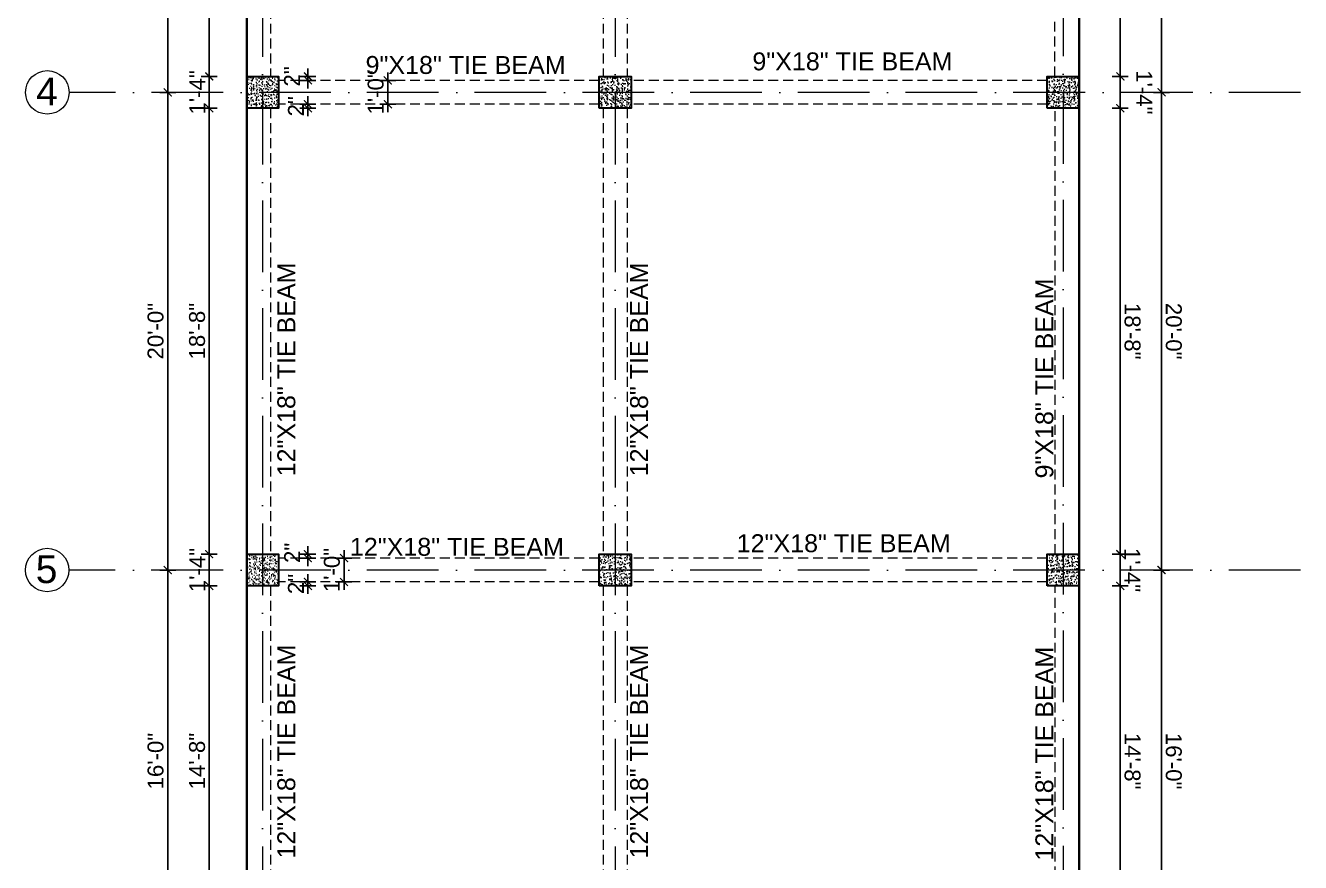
# Model space of a CAD drawing. Header units: inches. Extents: x 10755 to 33653, y -10992 to 10708.
# Drawn here: x 13255 to 13895, y 9424 to 9844 of the extents above; entities that cross this region are included whole.
import ezdxf

# ---------------------------------------------------------------- set-up
doc = ezdxf.new("R2010")
doc.units = ezdxf.units.IN
doc.header["$MEASUREMENT"] = 0
doc.linetypes.add('ACAD_ISO10W100', pattern=[18, 12, -3, 0, -3])
doc.linetypes.add('HIDDEN', pattern=[0.375, 0.25, -0.125])
for name, color, linetype, lineweight in [('beam in plan', 241, 'HIDDEN', 20), ('centerline', 9, 'ACAD_ISO10W100', 5), ('col', 1, 'Continuous', 30), ('dim', 6, 'Continuous', 13), ('DIMINSION', 5, 'Continuous', 15), ('hatch- rcc', 252, 'Continuous', 5), ('site', 4, 'Continuous', 35), ('title text 1', 113, 'Continuous', 25), ('wall', 1, 'Continuous', 35)]:
    doc.layers.add(name, color=color, linetype=linetype, lineweight=lineweight)
doc.layers.add('T-TEXT', color=230, linetype='Continuous')
doc.layers.get('DIMINSION').off()
doc.styles.add('Prajwal', font='stylu.ttf', dxfattribs={"height": 9})
doc.styles.get("Standard").update_dxf_attribs({"font": 'arial.ttf'})
doc.styles.add('suren', font='times.ttf', dxfattribs={"height": 4})
doc.dimstyles.new('S8', dxfattribs={"dimscale": 8, "dimtxt": 1, "dimasz": 0.5, "dimexe": 0.5, "dimexo": 0.5, "dimgap": 0.25, "dimtad": 1, "dimzin": 3, "dimdsep": 46, "dimlunit": 4, "dimtxsty": 'Standard', "dimblk": 'ARCHTICK', "dimcen": 0, "dimclrd": 256, "dimclre": 256, "dimclrt": 6, "dimadec": 0, "dimazin": 0, "dimtfac": 0.5, "dimtix": 1, "dimtmove": 1, "dimatfit": 3, "dimfxl": 0.5, "dimfxlon": 1, "dimfrac": 1, "dimtolj": 1, "dimtzin": 0, "dimarcsym": 1})

# ---------------------------------------------------------------- blocks, each defined once
blk = doc.blocks.new('ETERWEWE')
at = {"layer": 'hatch- rcc', "linetype": 'Continuous', "ltscale": 30}
h = blk.add_hatch(dxfattribs=at)
h.set_pattern_fill('AR-CONC', color=256, scale=0.5, style=0)
h.set_pattern_definition([(50, (0, 0), (3.586300913, -0.313760675), [0.375, -4.125]), (355, (0, 0), (-0.69375667, 3.76096067), [0.3, -3.3]), (100.4514445, (0.299, -0.026), (2.89254423, 3.447199955), [0.31870096, -3.50571056]), (46.1842, (0, 1), (5.33620665, -0.8275964), [0.5625, -6.1875]), (96.6356355, (0.4447, 0.931), (4.67330973, 4.870593), [0.47805171, -5.2585688]), (351.184164, (0, 1), (4.67330973, 4.870593), [0.45, -4.95]), (21, (0.5, 0.75), (2.98453526, -2.013094453), [0.375, -4.125]), (326, (0.5, 0.75), (1.21657666, 3.625750225), [0.3, -3.3]), (71.4514447, (0.7487, 0.5822), (4.20111188, 1.612655764), [0.31870095, -3.50571056]), (37.5, (0, 0), (0.060799277, 1.664469269), [0, -3.26, 0, -3.35, 0, -3.3125]), (7.5, (0, 0), (1.315347687, 1.97205856), [0, -1.91, 0, -3.185, 0, -1.2625]), (327.5, (-1.115, 0), (2.669112181, -0.112774359), [0, -1.25, 0, -3.9, 0, -5.175]), (317.5, (-1.615, 0), (2.915930847, 0.50052491), [0, -1.625, 0, -2.59, 0, -3.675])])
h.paths.add_polyline_path([(159423.23, -3794.58), (159439.23, -3794.58), (159439.23, -3778.58), (159423.23, -3778.58)])
at = {"layer": 'col', "linetype": 'Continuous', "ltscale": 30}
blk.add_lwpolyline([(159423.23, -3794.58), (159423.23, -3778.58), (159439.23, -3778.58), (159439.23, -3794.58), (159423.23, -3794.58)], dxfattribs=at)
blk = doc.blocks.new('wewerrr')
at = {"layer": 'DIMINSION', "linetype": 'Continuous'}
for p in [(16886.62, -517.81), (16886.62, -517.81), (17063.62, -517.81), (17063.62, -517.81), (17288.49, -517.81), (17288.49, -517.81), (16886.62, -757.81), (16886.62, -757.81), (17063.62, -757.81), (17063.62, -757.81), (17288.57, -757.81), (17288.57, -757.81)]:
    blk.add_blockref('ETERWEWE', p, dxfattribs=at)
blk = doc.blocks.new('_ArchTick')
at = {"color": 0, "const_width": 0.15}
blk.add_lwpolyline([(-0.5, -0.5), (0.5, 0.5)], dxfattribs=at)
blk = doc.blocks.new('*D2806')
at = {"layer": 'Defpoints', "color": 0, "transparency": 16777216}
for p in [(13347.03, 9562.62), (13365.84, 9562.62), (13365.84, 9386.62)]:
    blk.add_point(p, dxfattribs=at)
at = {"layer": 'dim', "lineweight": -2, "transparency": 16777216}
for p, q in [((13351.03, 9562.62), (13343.03, 9562.62)), ((13347.03, 9386.62), (13347.03, 9562.62)), ((13351.03, 9386.62), (13343.03, 9386.62))]:
    blk.add_line(p, q, dxfattribs=at)
at = {"layer": 'dim', "lineweight": -2, "transparency": 16777216, "xscale": 4, "yscale": 4, "zscale": 4}
for p, rotation in [((13347.03, 9562.62), 89.99956927557272), ((13347.03, 9386.62), 269.9995692755727)]:
    blk.add_blockref('_ArchTick', p, dxfattribs=dict(at, rotation=rotation))
at = {"layer": 'dim', "color": 6, "transparency": 16777216, "insert": (13340.95, 9474.62), "char_height": 8, "attachment_point": 5, "rotation": 89.99957}
blk.add_mtext('\\A1;14\'-8"', dxfattribs=at)
blk = doc.blocks.new('*D2807')
at = {"layer": 'Defpoints', "color": 0, "transparency": 16777216}
for p in [(13347.03, 9578.62), (13365.83, 9578.62), (13365.84, 9562.62)]:
    blk.add_point(p, dxfattribs=at)
at = {"layer": 'dim', "lineweight": -2, "transparency": 16777216}
for p, q in [((13351.03, 9578.62), (13343.03, 9578.62)), ((13347.03, 9578.62), (13347.03, 9582.62)), ((13347.03, 9562.62), (13347.03, 9578.62)), ((13351.03, 9562.62), (13343.03, 9562.62)), ((13347.03, 9562.62), (13347.03, 9558.62))]:
    blk.add_line(p, q, dxfattribs=at)
at = {"layer": 'dim', "lineweight": -2, "transparency": 16777216, "xscale": 4, "yscale": 4, "zscale": 4}
for p, rotation in [((13347.03, 9578.62), 269.9995692755727), ((13347.03, 9562.62), 89.99956927557274)]:
    blk.add_blockref('_ArchTick', p, dxfattribs=dict(at, rotation=rotation))
at = {"layer": 'dim', "color": 6, "transparency": 16777216, "insert": (13341.02, 9570.62), "char_height": 8, "attachment_point": 5, "rotation": 89.99957}
blk.add_mtext('\\A1;1\'-4"', dxfattribs=at)
blk = doc.blocks.new('*D2785')
at = {"layer": 'Defpoints', "color": 0, "transparency": 16777216}
for p in [(13347.04, 9802.62), (13365.83, 9802.62), (13365.83, 9578.62)]:
    blk.add_point(p, dxfattribs=at)
at = {"layer": 'dim', "lineweight": -2, "transparency": 16777216}
for p, q in [((13351.04, 9802.62), (13343.04, 9802.62)), ((13347.03, 9578.62), (13347.04, 9802.62)), ((13351.03, 9578.62), (13343.03, 9578.62))]:
    blk.add_line(p, q, dxfattribs=at)
at = {"layer": 'dim', "lineweight": -2, "transparency": 16777216, "xscale": 4, "yscale": 4, "zscale": 4}
for p, rotation in [((13347.04, 9802.62), 89.99956927557272), ((13347.03, 9578.62), 269.9995692755727)]:
    blk.add_blockref('_ArchTick', p, dxfattribs=dict(at, rotation=rotation))
at = {"layer": 'dim', "color": 6, "transparency": 16777216, "insert": (13340.95, 9690.62), "char_height": 8, "attachment_point": 5, "rotation": 89.99957}
blk.add_mtext('\\A1;18\'-8"', dxfattribs=at)
blk = doc.blocks.new('*D2786')
at = {"layer": 'Defpoints', "color": 0, "transparency": 16777216}
for p in [(13347.04, 9818.62), (13365.83, 9818.62), (13365.83, 9802.62)]:
    blk.add_point(p, dxfattribs=at)
at = {"layer": 'dim', "lineweight": -2, "transparency": 16777216}
for p, q in [((13347.04, 9818.62), (13347.04, 9822.62)), ((13351.04, 9818.62), (13343.04, 9818.62)), ((13347.04, 9802.62), (13347.04, 9818.62)), ((13351.04, 9802.62), (13343.04, 9802.62)), ((13347.04, 9802.62), (13347.04, 9798.62))]:
    blk.add_line(p, q, dxfattribs=at)
at = {"layer": 'dim', "lineweight": -2, "transparency": 16777216, "xscale": 4, "yscale": 4, "zscale": 4}
for p, rotation in [((13347.04, 9818.62), 269.9995692755727), ((13347.04, 9802.62), 89.99956927557274)]:
    blk.add_blockref('_ArchTick', p, dxfattribs=dict(at, rotation=rotation))
at = {"layer": 'dim', "color": 6, "transparency": 16777216, "insert": (13341.02, 9810.62), "char_height": 8, "attachment_point": 5, "rotation": 89.99957}
blk.add_mtext('\\A1;1\'-4"', dxfattribs=at)
blk = doc.blocks.new('*D2808')
at = {"layer": 'Defpoints', "color": 0, "transparency": 16777216}
for p in [(13347.04, 9987.62), (13365.84, 9987.62), (13365.83, 9818.62)]:
    blk.add_point(p, dxfattribs=at)
at = {"layer": 'dim', "lineweight": -2, "transparency": 16777216}
for p, q in [((13351.04, 9987.62), (13343.04, 9987.62)), ((13347.04, 9818.62), (13347.04, 9987.62)), ((13351.04, 9818.62), (13343.04, 9818.62))]:
    blk.add_line(p, q, dxfattribs=at)
at = {"layer": 'dim', "lineweight": -2, "transparency": 16777216, "xscale": 4, "yscale": 4, "zscale": 4}
for p, rotation in [((13347.04, 9987.62), 89.99956927557272), ((13347.04, 9818.62), 269.9995692755727)]:
    blk.add_blockref('_ArchTick', p, dxfattribs=dict(at, rotation=rotation))
at = {"layer": 'dim', "color": 6, "transparency": 16777216, "insert": (13341.02, 9903.12), "char_height": 8, "attachment_point": 5, "rotation": 89.99957}
blk.add_mtext('\\A1;14\'-1"', dxfattribs=at)
blk = doc.blocks.new('*D2789')
at = {"layer": 'Defpoints', "color": 0, "transparency": 16777216}
for p in [(13365.83, 9995.62), (13326.18, 9810.62), (13365.83, 9810.62)]:
    blk.add_point(p, dxfattribs=at)
at = {"layer": 'dim', "lineweight": -2, "transparency": 16777216}
for p, q in [((13330.18, 9995.62), (13322.18, 9995.62)), ((13326.18, 9995.62), (13326.18, 9810.62)), ((13330.18, 9810.62), (13322.18, 9810.62))]:
    blk.add_line(p, q, dxfattribs=at)
at = {"layer": 'dim', "lineweight": -2, "transparency": 16777216, "xscale": 4, "yscale": 4, "zscale": 4}
for p, rotation in [((13326.18, 9995.62), 90), ((13326.18, 9810.62), 270)]:
    blk.add_blockref('_ArchTick', p, dxfattribs=dict(at, rotation=rotation))
at = {"layer": 'dim', "color": 6, "transparency": 16777216, "insert": (13320.1, 9903.12), "char_height": 8, "attachment_point": 5, "rotation": 90}
blk.add_mtext('\\A1;15\'-5"', dxfattribs=at)
blk = doc.blocks.new('*D2814')
at = {"layer": 'Defpoints', "color": 0, "transparency": 16777216}
for p in [(13365.84, 9570.62), (13326.18, 9378.62), (13365.83, 9378.62)]:
    blk.add_point(p, dxfattribs=at)
at = {"layer": 'dim', "lineweight": -2, "transparency": 16777216}
for p, q in [((13330.18, 9570.62), (13322.18, 9570.62)), ((13326.18, 9570.62), (13326.18, 9378.62)), ((13330.18, 9378.62), (13322.18, 9378.62))]:
    blk.add_line(p, q, dxfattribs=at)
at = {"layer": 'dim', "lineweight": -2, "transparency": 16777216, "xscale": 4, "yscale": 4, "zscale": 4}
for p, rotation in [((13326.18, 9570.62), 90), ((13326.18, 9378.62), 270)]:
    blk.add_blockref('_ArchTick', p, dxfattribs=dict(at, rotation=rotation))
at = {"layer": 'dim', "color": 6, "transparency": 16777216, "insert": (13320.1, 9474.62), "char_height": 8, "attachment_point": 5, "rotation": 90}
blk.add_mtext('\\A1;16\'-0"', dxfattribs=at)
blk = doc.blocks.new('*D2817')
at = {"layer": 'Defpoints', "color": 0, "transparency": 16777216}
for p in [(13783.78, 9562.62), (13804.5, 9562.62), (13783.78, 9386.62)]:
    blk.add_point(p, dxfattribs=at)
at = {"layer": 'dim', "lineweight": -2, "transparency": 16777216}
for p, q in [((13800.5, 9562.62), (13808.5, 9562.62)), ((13804.5, 9386.62), (13804.5, 9562.62)), ((13800.5, 9386.62), (13808.5, 9386.62))]:
    blk.add_line(p, q, dxfattribs=at)
at = {"layer": 'dim', "lineweight": -2, "transparency": 16777216, "xscale": 4, "yscale": 4, "zscale": 4}
for p, rotation in [((13804.5, 9562.62), 90.00037377797518), ((13804.5, 9386.62), 270.0003737779752)]:
    blk.add_blockref('_ArchTick', p, dxfattribs=dict(at, rotation=rotation))
at = {"layer": 'dim', "color": 6, "transparency": 16777216, "insert": (13810.59, 9474.62), "char_height": 8, "attachment_point": 5, "rotation": 270.00037}
blk.add_mtext('\\A1;14\'-8"', dxfattribs=at)
blk = doc.blocks.new('*D2790')
at = {"layer": 'Defpoints', "color": 0, "transparency": 16777216}
for p in [(13783.78, 9578.62), (13804.5, 9578.62), (13783.78, 9562.62)]:
    blk.add_point(p, dxfattribs=at)
at = {"layer": 'dim', "lineweight": -2, "transparency": 16777216}
for p, q in [((13800.5, 9578.62), (13808.5, 9578.62)), ((13804.5, 9578.62), (13804.5, 9582.62)), ((13804.5, 9562.62), (13804.5, 9578.62)), ((13800.5, 9562.62), (13808.5, 9562.62)), ((13804.5, 9562.62), (13804.5, 9558.62))]:
    blk.add_line(p, q, dxfattribs=at)
at = {"layer": 'dim', "lineweight": -2, "transparency": 16777216, "xscale": 4, "yscale": 4, "zscale": 4}
for p, rotation in [((13804.5, 9578.62), 270.0003737779752), ((13804.5, 9562.62), 90.00037377797518)]:
    blk.add_blockref('_ArchTick', p, dxfattribs=dict(at, rotation=rotation))
at = {"layer": 'dim', "color": 6, "transparency": 16777216, "insert": (13810.52, 9570.62), "char_height": 8, "attachment_point": 5, "rotation": 270.00037}
blk.add_mtext('\\A1;1\'-4"', dxfattribs=at)
blk = doc.blocks.new('*D2791')
at = {"layer": 'Defpoints', "color": 0, "transparency": 16777216}
for p in [(13783.7, 9802.62), (13804.5, 9802.62), (13783.78, 9578.62)]:
    blk.add_point(p, dxfattribs=at)
at = {"layer": 'dim', "lineweight": -2, "transparency": 16777216}
for p, q in [((13800.5, 9802.62), (13808.5, 9802.62)), ((13804.5, 9578.62), (13804.5, 9802.62)), ((13800.5, 9578.62), (13808.5, 9578.62))]:
    blk.add_line(p, q, dxfattribs=at)
at = {"layer": 'dim', "lineweight": -2, "transparency": 16777216, "xscale": 4, "yscale": 4, "zscale": 4}
for p, rotation in [((13804.5, 9802.62), 90.00037377797518), ((13804.5, 9578.62), 270.0003737779752)]:
    blk.add_blockref('_ArchTick', p, dxfattribs=dict(at, rotation=rotation))
at = {"layer": 'dim', "color": 6, "transparency": 16777216, "insert": (13810.59, 9690.62), "char_height": 8, "attachment_point": 5, "rotation": 270.00037}
blk.add_mtext('\\A1;18\'-8"', dxfattribs=at)
blk = doc.blocks.new('*D2818')
at = {"layer": 'Defpoints', "color": 0, "transparency": 16777216}
for p in [(13783.7, 9818.62), (13804.5, 9818.62), (13783.71, 9802.62)]:
    blk.add_point(p, dxfattribs=at)
at = {"layer": 'dim', "lineweight": -2, "transparency": 16777216}
for p, q in [((13800.5, 9818.62), (13808.5, 9818.62)), ((13804.5, 9802.62), (13804.5, 9818.62)), ((13800.5, 9802.62), (13808.5, 9802.62))]:
    blk.add_line(p, q, dxfattribs=at)
at = {"layer": 'dim', "lineweight": -2, "transparency": 16777216, "xscale": 4, "yscale": 4, "zscale": 4}
for p, rotation in [((13804.5, 9818.62), 90.00037377797518), ((13804.5, 9802.62), 270.0003737779752)]:
    blk.add_blockref('_ArchTick', p, dxfattribs=dict(at, rotation=rotation))
at = {"layer": 'dim', "color": 6, "transparency": 16777216, "insert": (13816.53, 9810.62), "char_height": 8, "attachment_point": 5, "rotation": 270.00037}
blk.add_mtext('\\A1;1\'-4"', dxfattribs=at)
blk = doc.blocks.new('*D2819')
at = {"layer": 'Defpoints', "color": 0, "transparency": 16777216}
for p in [(13783.79, 9987.62), (13804.5, 9987.62), (13783.7, 9818.62)]:
    blk.add_point(p, dxfattribs=at)
at = {"layer": 'dim', "lineweight": -2, "transparency": 16777216}
for p, q in [((13800.5, 9987.62), (13808.5, 9987.62)), ((13804.5, 9818.62), (13804.5, 9987.62)), ((13800.5, 9818.62), (13808.5, 9818.62))]:
    blk.add_line(p, q, dxfattribs=at)
at = {"layer": 'dim', "lineweight": -2, "transparency": 16777216, "xscale": 4, "yscale": 4, "zscale": 4}
for p, rotation in [((13804.5, 9987.62), 90.00037377797518), ((13804.5, 9818.62), 270.0003737779752)]:
    blk.add_blockref('_ArchTick', p, dxfattribs=dict(at, rotation=rotation))
at = {"layer": 'dim', "color": 6, "transparency": 16777216, "insert": (13810.52, 9903.12), "char_height": 8, "attachment_point": 5, "rotation": 270.00037}
blk.add_mtext('\\A1;14\'-1"', dxfattribs=at)
blk = doc.blocks.new('*D2844')
at = {"layer": 'Defpoints', "color": 0, "transparency": 16777216}
for p in [(13381.83, 9564.62), (13381.84, 9562.62), (13396.56, 9564.62)]:
    blk.add_point(p, dxfattribs=at)
at = {"layer": 'dim', "lineweight": -2, "transparency": 16777216}
for p, q in [((13396.56, 9564.62), (13396.56, 9568.62)), ((13392.56, 9564.62), (13400.56, 9564.62)), ((13392.56, 9562.62), (13400.56, 9562.62)), ((13396.56, 9562.62), (13396.56, 9564.62)), ((13396.56, 9562.62), (13396.56, 9558.62))]:
    blk.add_line(p, q, dxfattribs=at)
at = {"layer": 'dim', "lineweight": -2, "transparency": 16777216, "xscale": 4, "yscale": 4, "zscale": 4}
for p, rotation in [((13396.56, 9564.62), 270), ((13396.56, 9562.62), 90)]:
    blk.add_blockref('_ArchTick', p, dxfattribs=dict(at, rotation=rotation))
at = {"layer": 'dim', "color": 6, "transparency": 16777216, "insert": (13390.55, 9563.62), "char_height": 8, "attachment_point": 5, "rotation": 90}
blk.add_mtext('\\A1;2"', dxfattribs=at)
blk = doc.blocks.new('*D2845')
at = {"layer": 'Defpoints', "color": 0, "transparency": 16777216}
for p in [(13381.83, 9576.62), (13414.7, 9576.62), (13381.83, 9564.62)]:
    blk.add_point(p, dxfattribs=at)
at = {"layer": 'dim', "lineweight": -2, "transparency": 16777216}
for p, q in [((13414.7, 9576.62), (13414.7, 9580.62)), ((13410.7, 9576.62), (13418.7, 9576.62)), ((13414.7, 9564.62), (13414.7, 9576.62)), ((13410.7, 9564.62), (13418.7, 9564.62)), ((13414.7, 9564.62), (13414.7, 9560.62))]:
    blk.add_line(p, q, dxfattribs=at)
at = {"layer": 'dim', "lineweight": -2, "transparency": 16777216, "xscale": 4, "yscale": 4, "zscale": 4}
for p, rotation in [((13414.7, 9576.62), 270), ((13414.7, 9564.62), 90)]:
    blk.add_blockref('_ArchTick', p, dxfattribs=dict(at, rotation=rotation))
at = {"layer": 'dim', "color": 6, "transparency": 16777216, "insert": (13408.62, 9570.62), "char_height": 8, "attachment_point": 5, "rotation": 90}
blk.add_mtext('\\A1;1\'-0"', dxfattribs=at)
blk = doc.blocks.new('*D2846')
at = {"layer": 'Defpoints', "color": 0, "transparency": 16777216}
for p in [(13381.83, 9578.62), (13396.56, 9578.62), (13381.83, 9576.62)]:
    blk.add_point(p, dxfattribs=at)
at = {"layer": 'dim', "lineweight": -2, "transparency": 16777216}
for p, q in [((13392.56, 9578.62), (13400.56, 9578.62)), ((13396.56, 9578.62), (13396.56, 9582.62)), ((13396.56, 9576.62), (13396.56, 9578.62)), ((13392.56, 9576.62), (13400.56, 9576.62)), ((13396.56, 9576.62), (13396.56, 9572.62))]:
    blk.add_line(p, q, dxfattribs=at)
at = {"layer": 'dim', "lineweight": -2, "transparency": 16777216, "xscale": 4, "yscale": 4, "zscale": 4}
for p, rotation in [((13396.56, 9578.62), 270), ((13396.56, 9576.62), 90)]:
    blk.add_blockref('_ArchTick', p, dxfattribs=dict(at, rotation=rotation))
at = {"layer": 'dim', "color": 6, "transparency": 16777216, "insert": (13388.67, 9579.25), "char_height": 8, "attachment_point": 5, "rotation": 90}
blk.add_mtext('\\A1;2"', dxfattribs=at)
blk = doc.blocks.new('*D2847')
at = {"layer": 'Defpoints', "color": 0, "transparency": 16777216}
for p in [(13381.84, 9816.62), (13436.72, 9816.62), (13381.84, 9804.62)]:
    blk.add_point(p, dxfattribs=at)
at = {"layer": 'dim', "lineweight": -2, "transparency": 16777216}
for p, q in [((13432.72, 9816.62), (13440.72, 9816.62)), ((13436.72, 9816.62), (13436.72, 9820.62)), ((13436.72, 9804.62), (13436.72, 9816.62)), ((13432.72, 9804.62), (13440.72, 9804.62)), ((13436.72, 9804.62), (13436.72, 9800.62))]:
    blk.add_line(p, q, dxfattribs=at)
at = {"layer": 'dim', "lineweight": -2, "transparency": 16777216, "xscale": 4, "yscale": 4, "zscale": 4}
for p, rotation in [((13436.72, 9816.62), 270), ((13436.72, 9804.62), 90)]:
    blk.add_blockref('_ArchTick', p, dxfattribs=dict(at, rotation=rotation))
at = {"layer": 'dim', "color": 6, "transparency": 16777216, "insert": (13430.63, 9810.62), "char_height": 8, "attachment_point": 5, "rotation": 90}
blk.add_mtext('\\A1;1\'-0"', dxfattribs=at)
blk = doc.blocks.new('*D2848')
at = {"layer": 'Defpoints', "color": 0, "transparency": 16777216}
for p in [(13381.84, 9818.62), (13381.84, 9816.62), (13396.58, 9818.62)]:
    blk.add_point(p, dxfattribs=at)
at = {"layer": 'dim', "lineweight": -2, "transparency": 16777216}
for p, q in [((13396.58, 9818.62), (13396.58, 9822.62)), ((13392.58, 9818.62), (13400.58, 9818.62)), ((13392.58, 9816.62), (13400.58, 9816.62)), ((13396.58, 9816.62), (13396.58, 9818.62)), ((13396.58, 9816.62), (13396.58, 9812.62))]:
    blk.add_line(p, q, dxfattribs=at)
at = {"layer": 'dim', "lineweight": -2, "transparency": 16777216, "xscale": 4, "yscale": 4, "zscale": 4}
for p, rotation in [((13396.58, 9818.62), 270), ((13396.58, 9816.62), 90)]:
    blk.add_blockref('_ArchTick', p, dxfattribs=dict(at, rotation=rotation))
at = {"layer": 'dim', "color": 6, "transparency": 16777216, "insert": (13388.56, 9818.62), "char_height": 8, "attachment_point": 5, "rotation": 90}
blk.add_mtext('\\A1;2"', dxfattribs=at)
blk = doc.blocks.new('*D2858')
at = {"layer": 'Defpoints', "color": 0, "transparency": 16777216}
for p in [(13783.79, 9995.62), (13783.78, 9810.62), (13825.21, 9810.62)]:
    blk.add_point(p, dxfattribs=at)
at = {"layer": 'dim', "lineweight": -2, "transparency": 16777216}
for p, q in [((13821.21, 9995.62), (13829.21, 9995.62)), ((13825.21, 9995.62), (13825.21, 9810.62)), ((13821.21, 9810.62), (13829.21, 9810.62))]:
    blk.add_line(p, q, dxfattribs=at)
at = {"layer": 'dim', "lineweight": -2, "transparency": 16777216, "xscale": 4, "yscale": 4, "zscale": 4}
for p, rotation in [((13825.21, 9995.62), 90.00037377797518), ((13825.21, 9810.62), 270.0003737779752)]:
    blk.add_blockref('_ArchTick', p, dxfattribs=dict(at, rotation=rotation))
at = {"layer": 'dim', "color": 6, "transparency": 16777216, "insert": (13831.3, 9903.12), "char_height": 8, "attachment_point": 5, "rotation": 270.00037}
blk.add_mtext('\\A1;15\'-5"', dxfattribs=at)
blk = doc.blocks.new('*D2859')
at = {"layer": 'Defpoints', "color": 0, "transparency": 16777216}
for p in [(13783.78, 9810.62), (13783.79, 9570.62), (13825.21, 9570.62)]:
    blk.add_point(p, dxfattribs=at)
at = {"layer": 'dim', "lineweight": -2, "transparency": 16777216}
for p, q in [((13821.21, 9810.62), (13829.21, 9810.62)), ((13825.21, 9810.62), (13825.21, 9570.62)), ((13821.21, 9570.62), (13829.21, 9570.62))]:
    blk.add_line(p, q, dxfattribs=at)
at = {"layer": 'dim', "lineweight": -2, "transparency": 16777216, "xscale": 4, "yscale": 4, "zscale": 4}
for p, rotation in [((13825.21, 9810.62), 90.00037377797518), ((13825.21, 9570.62), 270.0003737779752)]:
    blk.add_blockref('_ArchTick', p, dxfattribs=dict(at, rotation=rotation))
at = {"layer": 'dim', "color": 6, "transparency": 16777216, "insert": (13831.3, 9690.62), "char_height": 8, "attachment_point": 5, "rotation": 270.00037}
blk.add_mtext('\\A1;20\'-0"', dxfattribs=at)
blk = doc.blocks.new('*D2860')
at = {"layer": 'Defpoints', "color": 0, "transparency": 16777216}
for p in [(13783.79, 9570.62), (13783.78, 9378.62), (13825.22, 9378.62)]:
    blk.add_point(p, dxfattribs=at)
at = {"layer": 'dim', "lineweight": -2, "transparency": 16777216}
for p, q in [((13821.21, 9570.62), (13829.21, 9570.62)), ((13825.21, 9570.62), (13825.22, 9378.62)), ((13821.22, 9378.62), (13829.22, 9378.62))]:
    blk.add_line(p, q, dxfattribs=at)
at = {"layer": 'dim', "lineweight": -2, "transparency": 16777216, "xscale": 4, "yscale": 4, "zscale": 4}
for p, rotation in [((13825.21, 9570.62), 90.00037377797518), ((13825.22, 9378.62), 270.0003737779752)]:
    blk.add_blockref('_ArchTick', p, dxfattribs=dict(at, rotation=rotation))
at = {"layer": 'dim', "color": 6, "transparency": 16777216, "insert": (13831.3, 9474.62), "char_height": 8, "attachment_point": 5, "rotation": 270.00037}
blk.add_mtext('\\A1;16\'-0"', dxfattribs=at)
blk = doc.blocks.new('*D2902')
at = {"layer": 'Defpoints', "color": 0, "transparency": 16777216}
for p in [(13326.18, 9810.62), (13365.83, 9810.62), (13365.83, 9570.62)]:
    blk.add_point(p, dxfattribs=at)
at = {"layer": 'dim', "lineweight": -2, "transparency": 16777216}
for p, q in [((13330.18, 9810.62), (13322.18, 9810.62)), ((13326.18, 9570.62), (13326.18, 9810.62)), ((13330.18, 9570.62), (13322.18, 9570.62))]:
    blk.add_line(p, q, dxfattribs=at)
at = {"layer": 'dim', "lineweight": -2, "transparency": 16777216, "xscale": 4, "yscale": 4, "zscale": 4}
for p, rotation in [((13326.18, 9810.62), 90), ((13326.18, 9570.62), 270)]:
    blk.add_blockref('_ArchTick', p, dxfattribs=dict(at, rotation=rotation))
at = {"layer": 'dim', "color": 6, "transparency": 16777216, "insert": (13320.1, 9690.62), "char_height": 8, "attachment_point": 5, "rotation": 90}
blk.add_mtext('\\A1;20\'-0"', dxfattribs=at)
blk = doc.blocks.new('*D2903')
at = {"layer": 'Defpoints', "color": 0, "transparency": 16777216}
for p in [(13381.84, 9804.62), (13381.84, 9802.62), (13396.58, 9804.62)]:
    blk.add_point(p, dxfattribs=at)
at = {"layer": 'dim', "lineweight": -2, "transparency": 16777216}
for p, q in [((13396.58, 9804.62), (13396.58, 9808.62)), ((13392.58, 9804.62), (13400.58, 9804.62)), ((13392.58, 9802.62), (13400.58, 9802.62)), ((13396.58, 9802.62), (13396.58, 9804.62)), ((13396.58, 9802.62), (13396.58, 9798.62))]:
    blk.add_line(p, q, dxfattribs=at)
at = {"layer": 'dim', "lineweight": -2, "transparency": 16777216, "xscale": 4, "yscale": 4, "zscale": 4}
for p, rotation in [((13396.58, 9804.62), 270), ((13396.58, 9802.62), 90)]:
    blk.add_blockref('_ArchTick', p, dxfattribs=dict(at, rotation=rotation))
at = {"layer": 'dim', "color": 6, "transparency": 16777216, "insert": (13390.56, 9803.62), "char_height": 8, "attachment_point": 5, "rotation": 90}
blk.add_mtext('\\A1;2"', dxfattribs=at)

msp = doc.modelspace()

# ---------------------------------------------------------------- linework, layer by layer
at = {"layer": 'beam in plan', "linetype": 'HIDDEN', "ltscale": 20}
for p, q in [((13365.836, 10369.616), (13365.838, 9802.616)), ((13783.703, 9802.616), (13783.703, 10369.616)), ((13377.838, 9987.616), (13377.838, 9818.616)), ((13544.837, 9987.616), (13544.837, 9818.616)), ((13556.837, 9987.616), (13556.837, 9818.616)), ((13771.703, 9818.616), (13771.703, 9987.616)), ((13542.838, 9816.616), (13381.838, 9816.616)), ((13767.707, 9816.616), (13558.838, 9816.616)), ((13377.834, 9802.616), (13377.836, 9578.616)), ((13542.838, 9804.616), (13381.838, 9804.616)), ((13544.837, 9802.616), (13544.837, 9578.616)), ((13556.837, 9802.616), (13556.837, 9578.616)), ((13767.707, 9804.616), (13558.838, 9804.616)), ((13771.786, 9578.616), (13771.786, 9802.616)), ((13365.834, 9800.616), (13365.838, 9370.616)), ((13783.786, 9370.616), (13783.786, 9800.616)), ((13542.834, 9576.616), (13381.834, 9576.616)), ((13767.703, 9576.616), (13558.834, 9576.616)), ((13377.837, 9562.616), (13377.838, 9386.616)), ((13542.834, 9564.616), (13381.834, 9564.616)), ((13544.837, 9562.616), (13544.837, 9386.616)), ((13556.837, 9562.616), (13556.837, 9386.616)), ((13767.703, 9564.616), (13558.834, 9564.616)), ((13771.786, 9386.616), (13771.786, 9562.616))]:
    msp.add_line(p, q, dxfattribs=at)
at = {"layer": 'centerline', "ltscale": 3}
for p, q in [((13373.837, 10405.507), (13373.837, 9307.147)), ((13550.837, 10405.507), (13550.837, 9307.147)), ((13775.784, 10405.824), (13775.784, 9307.147)), ((13894.986, 9810.616), (13276.638, 9810.616)), ((13894.94, 9570.616), (13276.592, 9570.616))]:
    msp.add_line(p, q, dxfattribs=at)
at = {"layer": 'centerline', "linetype": 'Continuous'}
for centre in [(13265.726, 9810.616), (13265.68, 9570.616)]:
    msp.add_circle(centre, 10.912, dxfattribs=at)
at = {"layer": 'site', "linetype": 'Continuous', "ltscale": 30}
msp.add_lwpolyline([(13783.787, 9137.239), (13783.787, 10478.005), (13551.327, 10477.866), (13551.667, 10453.87), (13365.84, 10451.239), (13365.84, 9137.239), (13783.787, 9137.239)], dxfattribs=at)

# ---------------------------------------------------------------- block references
at = {"layer": 'DIMINSION', "linetype": 'Continuous'}
for p in [(-146057.392, 13597.199), (-146057.392, 13597.199), (-145880.392, 13597.199), (-145880.392, 13597.199), (-145655.524, 13597.199), (-145655.524, 13597.199), (-146057.392, 13357.199), (-146057.392, 13357.199), (-145880.392, 13357.199), (-145880.392, 13357.199), (-145655.445, 13357.199), (-145655.445, 13357.199)]:
    msp.add_blockref('ETERWEWE', p, dxfattribs=at)
at = {"layer": 'wall', "linetype": 'Continuous'}
msp.add_blockref('wewerrr', (-162944.014, 14115.013), dxfattribs=at)

# ---------------------------------------------------------------- texts
at = {"layer": 'T-TEXT', "ltscale": 100, "char_height": 14, "width": 12.94397, "attachment_point": 3, "style": 'suren'}
for s, insert in [('{\\fArial|b0|i0|c0|p34;4}', (13270.969, 9818.054)), ('{\\fArial|b0|i0|c0|p34;5}', (13270.782, 9578.054))]:
    msp.add_mtext(s, dxfattribs=dict(at, insert=insert))
at = {"layer": 'title text 1', "char_height": 9, "width": 241.00666, "attachment_point": 1, "style": 'Prajwal'}
for s, insert in [('{\\fArial|b0|i0|c0|p34;9"X18" TIE BEAM}', (13425.534, 9828.87)), ('{\\fArial|b0|i0|c0|p34;9"X18" TIE BEAM}', (13619.767, 9830.682)), ('{\\fArial|b0|i0|c0|p34;12"X18" TIE BEAM}', (13417.67, 9586.788)), ('{\\fArial|b0|i0|c0|p34;12"X18" TIE BEAM}', (13611.904, 9588.599))]:
    msp.add_mtext(s, dxfattribs=dict(at, insert=insert))
at = {"layer": 'title text 1', "char_height": 9, "width": 241.00666, "attachment_point": 1, "rotation": 90, "style": 'Prajwal'}
for s, insert in [('{\\fArial|b0|i0|c0|p34;12"X18" TIE BEAM}', (13381.231, 9617.699)), ('{\\fArial|b0|i0|c0|p34;12"X18" TIE BEAM}', (13558.365, 9617.699)), ('{\\fArial|b0|i0|c0|p34;9"X18" TIE BEAM}', (13761.868, 9616.646)), ('{\\fArial|b0|i0|c0|p34;12"X18" TIE BEAM}', (13381.227, 9425.699)), ('{\\fArial|b0|i0|c0|p34;12"X18" TIE BEAM}', (13558.361, 9425.699)), ('{\\fArial|b0|i0|c0|p34;12"X18" TIE BEAM}', (13761.865, 9424.646))]:
    msp.add_mtext(s, dxfattribs=dict(at, insert=insert))

# ---------------------------------------------------------------- dimensions: what is measured, and where the dimension line sits
at = {"layer": 'dim'}
for base, p1, p2, angle, picture, middle in [((13326.185, 9810.616), (13365.834, 9995.616), (13365.834, 9810.616), 90, '*D2789', (13320.1, 9903.116)), ((13825.213, 9810.617), (13783.786, 9995.616), (13783.784, 9810.616), 270.000374, '*D2858', (13831.297, 9903.117)), ((13347.036, 9987.617), (13365.834, 9818.616), (13365.838, 9987.616), 269.999569, '*D2808', (13341.019, 9903.117)), ((13804.501, 9987.617), (13783.703, 9818.616), (13783.786, 9987.616), 270.000374, '*D2819', (13810.518, 9903.117)), ((13347.035, 9818.617), (13365.834, 9802.616), (13365.834, 9818.616), 269.999569, '*D2786', (13341.019, 9810.617)), ((13436.718, 9816.616), (13381.838, 9804.616), (13381.838, 9816.616), 90, '*D2847', (13430.633, 9810.616)), ((13326.185, 9810.616), (13365.834, 9570.616), (13365.834, 9810.616), 90, '*D2902', (13320.1, 9690.616)), ((13396.581, 9804.616), (13381.838, 9802.616), (13381.838, 9804.616), 90, '*D2903', (13390.564, 9803.616)), ((13825.215, 9570.617), (13783.784, 9810.616), (13783.786, 9570.616), 270.000374, '*D2859', (13831.299, 9690.617)), ((13347.035, 9802.617), (13365.834, 9578.616), (13365.834, 9802.616), 269.999569, '*D2785', (13340.95, 9690.617)), ((13804.502, 9802.617), (13783.782, 9578.616), (13783.703, 9802.616), 270.000374, '*D2791', (13810.587, 9690.617)), ((13347.033, 9578.617), (13365.838, 9562.616), (13365.834, 9578.616), 269.999569, '*D2807', (13341.017, 9570.617)), ((13414.704, 9576.616), (13381.834, 9564.616), (13381.834, 9576.616), 90, '*D2845', (13408.619, 9570.616)), ((13804.504, 9578.617), (13783.782, 9562.616), (13783.782, 9578.616), 270.000374, '*D2790', (13810.52, 9570.617)), ((13326.185, 9378.616), (13365.838, 9570.616), (13365.834, 9378.616), 90, '*D2814', (13320.1, 9474.616)), ((13825.216, 9378.617), (13783.786, 9570.616), (13783.782, 9378.616), 270.000374, '*D2860', (13831.3, 9474.617)), ((13396.564, 9564.616), (13381.838, 9562.616), (13381.834, 9564.616), 90, '*D2844', (13390.548, 9563.616)), ((13347.033, 9562.617), (13365.838, 9386.616), (13365.838, 9562.616), 269.999569, '*D2806', (13340.948, 9474.617)), ((13804.504, 9562.617), (13783.782, 9386.616), (13783.782, 9562.616), 270.000374, '*D2817', (13810.589, 9474.617))]:
    dim = msp.add_linear_dim(base=base, p1=p1, p2=p2, angle=angle, dimstyle='S8', dxfattribs=at)
    dim.commit()
    dim.dimension.update_dxf_attribs({"geometry": picture, "text_midpoint": middle})
for base, p1, p2, angle, picture, middle in [((13396.581, 9818.616), (13381.838, 9816.616), (13381.838, 9818.616), 90, '*D2848', (13394.581, 9818.616)), ((13804.502, 9818.617), (13783.707, 9802.616), (13783.703, 9818.616), 270.000374, '*D2818', (13810.518, 9810.616)), ((13396.564, 9578.616), (13381.834, 9576.616), (13381.834, 9578.616), 90, '*D2846', (13394.682, 9579.248))]:
    dim = msp.add_linear_dim(base=base, p1=p1, p2=p2, angle=angle, dimstyle='S8', dxfattribs=at)
    dim.commit()
    dim.dimension.update_dxf_attribs({"geometry": picture, "text_midpoint": middle, "dimtype": 160})

doc.saveas('drawing.dxf')
